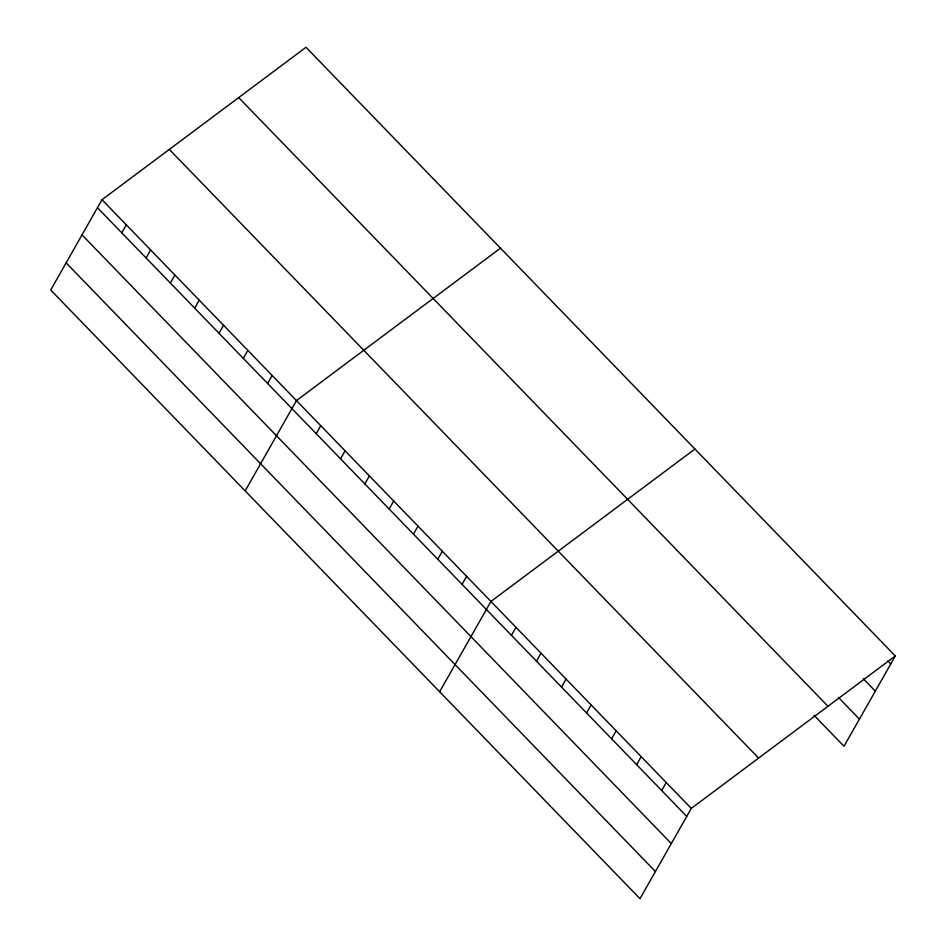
<?xml version="1.0" encoding="UTF-8"?>
<svg xmlns="http://www.w3.org/2000/svg" width="946" height="946" viewBox="0 0 946 946"><rect width="100%" height="100%" fill="white"/><g stroke="black" fill="none" stroke-linecap="round" stroke-linejoin="round"><path stroke-width="1.42" d="M101.991 199.724L50.706 290.02L639.993 898.7L691.29 808.404L895.294 655.98L306.007 47.3L101.991 199.724L691.29 808.404M121.762 232.834L126.303 224.829M146.062 257.939L150.615 249.933M170.375 283.043L174.915 275.05M194.687 308.16L199.228 300.154M218.987 333.264L223.54 325.258M243.299 358.368L247.84 350.375M267.612 383.485L272.152 375.479M245.168 490.879L296.465 400.584L500.469 248.171M316.224 433.694L320.765 425.7M340.536 458.81L345.077 450.804M364.837 483.914L369.389 475.909M389.149 509.019L393.69 501.013M413.461 534.135L418.002 526.13M437.762 559.24L442.314 551.234M462.074 584.344L466.615 576.339M439.63 691.751L490.927 601.455L694.943 449.031M511.431 635.322L515.972 627.316M536.477 661.195L541.017 653.189M561.522 687.056L566.063 679.062M586.567 712.929L591.108 704.924M611.601 738.802L616.153 730.797M636.646 764.664L641.199 756.67M661.692 790.537L666.244 782.531M895.294 655.98L844.009 746.276L813.95 715.235M887.75 660.876L890.754 663.986M863.308 678.72L875.322 691.148M838.393 697.391L859.429 719.126M238.688 97.604L827.975 706.284M169.322 149.421L758.609 758.101M97.45 207.718L686.737 816.41M82.018 234.88L671.317 843.56M66.125 262.858L655.424 871.538"/></g></svg>
